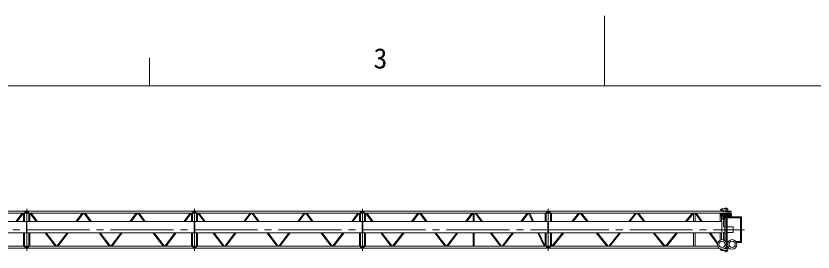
# Model space of a CAD drawing. Units: millimetres on the paper. Extents: x -210 to 210, y -146 to 148.
# Drawn here: x -84.2 to 29.7, y 114.7 to 148.5 of the extents above; entities that cross this region are included whole.
import ezdxf
from ezdxf.enums import TextEntityAlignment as Align

# ---------------------------------------------------------------- set-up
doc = ezdxf.new("R2010")
doc.units = ezdxf.units.MM
doc.linetypes.add('CHAIN2', pattern=[12, 9, -1, 1, -1])
doc.layers.add('1-1_MAIN0', color=3, linetype='Continuous', lineweight=18)
doc.layers.add('1-5_WAKU0', color=3, linetype='Continuous', lineweight=18)
doc.styles.add('ＭＳ ゴシック', font='')
doc.styles.get('ＭＳ ゴシック').set_extended_font_data('MS Gothic')

msp = doc.modelspace()

# ---------------------------------------------------------------- linework, layer by layer
at = {"layer": '1-1_MAIN0', "linetype": 'CHAIN2'}
for p, q in [((-82.698, 114.918), (-82.698, 120.918)), ((-58.704, 114.918), (-58.704, 120.918)), ((-34.711, 114.918), (-34.711, 120.918)), ((-8.148, 120.918), (-8.148, 114.918)), ((17.256, 114.718), (17.256, 121.118)), ((-106.691, 117.918), (-82.698, 117.918)), ((-82.698, 117.918), (-58.704, 117.918)), ((-58.704, 117.918), (-34.711, 117.918)), ((-34.711, 117.918), (-8.148, 117.918)), ((-8.512, 117.918), (19.879, 117.918))]:
    msp.add_line(p, q, dxfattribs=at)
at = {"layer": '1-1_MAIN0'}
for p, q in [((16.616, 120.882), (17.536, 120.882)), ((17.026, 120.97), (17.026, 120.882)), ((17.026, 120.922), (17.486, 120.922)), ((17.536, 120.602), (17.536, 120.882)), ((-106.519, 120.57), (-82.546, 120.57)), ((-106.519, 120.265), (-82.546, 120.265)), ((-83.33, 120.265), (-84.23, 119.098)), ((-83.158, 120.265), (-84.059, 119.098)), ((-83.129, 120.265), (-83.129, 119.098)), ((-82.993, 120.265), (-82.993, 119.098)), ((-82.95, 120.265), (-82.95, 120.57)), ((-82.87, 120.342), (-82.87, 120.494)), ((-82.85, 120.35), (-82.85, 120.486)), ((-82.85, 120.35), (-82.526, 120.35)), ((-82.526, 120.57), (-58.552, 120.57)), ((-82.526, 120.265), (-82.526, 120.35)), ((-82.526, 120.265), (-58.552, 120.265)), ((-82.446, 120.265), (-82.446, 120.57)), ((-82.403, 120.265), (-82.403, 119.098)), ((-82.266, 120.265), (-82.266, 119.098)), ((-82.237, 120.265), (-81.337, 119.098)), ((-82.065, 120.265), (-81.165, 119.098)), ((-74.76, 120.265), (-75.661, 119.098)), ((-74.589, 120.265), (-75.489, 119.098)), ((-74.525, 120.265), (-73.625, 119.098)), ((-74.353, 120.265), (-73.453, 119.098)), ((-67.048, 120.265), (-67.949, 119.098)), ((-66.877, 120.265), (-67.777, 119.098)), ((-66.813, 120.265), (-65.913, 119.098)), ((-66.641, 120.265), (-65.741, 119.098)), ((-59.337, 120.265), (-60.237, 119.098)), ((-59.165, 120.265), (-60.065, 119.098)), ((-59.135, 120.265), (-59.135, 119.098)), ((-58.999, 120.265), (-58.999, 119.098)), ((-58.956, 120.265), (-58.956, 120.57)), ((-58.876, 120.342), (-58.876, 120.494)), ((-58.856, 120.35), (-58.856, 120.486)), ((-58.856, 120.35), (-58.532, 120.35)), ((-58.532, 120.57), (-34.559, 120.57)), ((-58.532, 120.265), (-58.532, 120.35)), ((-58.532, 120.265), (-34.559, 120.265)), ((-58.452, 120.265), (-58.452, 120.57)), ((-58.409, 120.265), (-58.409, 119.098)), ((-58.273, 120.265), (-58.273, 119.098)), ((-58.243, 120.265), (-57.343, 119.098)), ((-58.072, 120.265), (-57.171, 119.098)), ((-50.767, 120.265), (-51.667, 119.098)), ((-50.595, 120.265), (-51.495, 119.098)), ((-50.531, 120.265), (-49.631, 119.098)), ((-50.36, 120.265), (-49.459, 119.098)), ((-43.055, 120.265), (-43.955, 119.098)), ((-42.883, 120.265), (-43.783, 119.098)), ((-42.819, 120.265), (-41.919, 119.098)), ((-42.648, 120.265), (-41.747, 119.098)), ((-35.343, 120.265), (-36.243, 119.098)), ((-35.171, 120.265), (-36.071, 119.098)), ((-35.142, 120.265), (-35.142, 119.098)), ((-35.006, 120.265), (-35.006, 119.098)), ((-34.962, 120.265), (-34.962, 120.57)), ((-34.883, 120.342), (-34.883, 120.494)), ((-34.862, 120.482), (-34.531, 120.482)), ((-34.862, 120.354), (-34.862, 120.482)), ((-34.862, 120.354), (-34.531, 120.354)), ((-34.531, 120.57), (-34.531, 120.482)), ((-34.531, 120.57), (-7.995, 120.57)), ((-34.531, 120.265), (-34.531, 120.354)), ((-34.531, 120.265), (-7.995, 120.265)), ((-34.459, 120.57), (-34.459, 120.265)), ((-34.415, 119.098), (-34.415, 120.265)), ((-34.279, 119.098), (-34.279, 120.265)), ((-34.25, 120.265), (-33.349, 119.098)), ((-34.078, 120.265), (-33.178, 119.098)), ((-26.773, 120.265), (-27.674, 119.098)), ((-27.502, 119.098), (-26.602, 120.265)), ((-26.538, 120.265), (-25.637, 119.098)), ((-26.366, 120.265), (-25.466, 119.098)), ((-19.962, 119.098), (-19.061, 120.265)), ((-19.79, 119.098), (-18.89, 120.265)), ((-18.86, 119.098), (-18.86, 120.265)), ((-18.724, 119.098), (-18.724, 120.265)), ((-18.606, 120.265), (-17.708, 119.098)), ((-18.434, 120.265), (-17.537, 119.098)), ((-12.049, 119.098), (-11.151, 120.265)), ((-11.877, 119.098), (-10.98, 120.265)), ((-10.951, 120.265), (-10.4, 119.098)), ((-10.25, 119.098), (-10.801, 120.265)), ((-8.578, 120.265), (-8.578, 119.098)), ((-8.442, 119.098), (-8.442, 120.265)), ((-8.399, 120.57), (-8.399, 120.265)), ((-8.328, 120.346), (-7.995, 120.346)), ((-8.3, 120.482), (-7.968, 120.482)), ((-8.3, 120.354), (-8.3, 120.482)), ((-8.3, 120.354), (-7.968, 120.354)), ((-7.995, 120.265), (-7.995, 120.346)), ((-7.968, 120.57), (-7.968, 120.482)), ((-7.968, 120.57), (16.936, 120.57)), ((-7.968, 120.265), (-7.968, 120.354)), ((-7.968, 120.265), (16.936, 120.265)), ((-7.896, 120.57), (-7.896, 120.265)), ((-7.808, 120.265), (-7.808, 119.098)), ((-7.672, 120.265), (-7.672, 119.098)), ((-3.825, 120.265), (-4.774, 119.098)), ((-3.65, 120.265), (-4.599, 119.098)), ((-2.628, 119.098), (-3.577, 120.265)), ((-2.453, 119.098), (-3.402, 120.265)), ((3.354, 119.098), (4.303, 120.265)), ((3.53, 119.098), (4.479, 120.265)), ((4.551, 120.265), (5.5, 119.098)), ((4.726, 120.265), (5.676, 119.098)), ((12.432, 120.265), (11.483, 119.098)), ((12.607, 120.265), (11.658, 119.098)), ((12.631, 119.098), (12.631, 120.265)), ((12.825, 119.098), (12.825, 120.265)), ((13.683, 119.098), (12.843, 120.265)), ((13.851, 119.098), (13.01, 120.265)), ((16.406, 119.098), (16.406, 120.265)), ((16.563, 120.238), (18.056, 120.238)), ((16.563, 120.238), (16.563, 120.19)), ((16.563, 120.022), (16.563, 119.974)), ((16.563, 119.974), (18.056, 119.974)), ((16.563, 119.894), (16.563, 119.846)), ((16.563, 119.894), (18.056, 119.894)), ((18.056, 119.846), (16.563, 119.846)), ((16.571, 120.238), (16.571, 120.27)), ((16.571, 120.27), (16.659, 120.27)), ((16.571, 120.19), (16.571, 120.15)), ((16.571, 120.15), (16.659, 120.15)), ((16.571, 120.022), (16.571, 120.062)), ((16.659, 120.062), (16.571, 120.062)), ((16.571, 119.894), (16.571, 119.974)), ((16.571, 119.846), (16.571, 119.806)), ((16.659, 119.806), (16.571, 119.806)), ((16.591, 120.15), (16.591, 120.062)), ((16.591, 119.806), (16.591, 119.778)), ((16.591, 119.778), (16.639, 119.778)), ((16.593, 120.27), (16.593, 120.238)), ((16.593, 120.15), (16.593, 120.19)), ((16.593, 120.062), (16.593, 120.022)), ((16.593, 119.806), (16.593, 119.846)), ((16.601, 119.098), (16.601, 119.778)), ((16.601, 119.638), (16.886, 119.638)), ((16.624, 120.602), (17.536, 120.602)), ((16.637, 120.27), (16.637, 120.238)), ((16.637, 120.15), (16.637, 120.19)), ((16.637, 120.062), (16.637, 120.022)), ((16.637, 119.806), (16.637, 119.846)), ((16.639, 120.062), (16.639, 120.15)), ((16.639, 119.778), (16.639, 119.806)), ((16.658, 119.894), (16.658, 119.974)), ((16.659, 120.238), (16.659, 120.27)), ((16.659, 120.19), (16.659, 120.15)), ((16.659, 120.022), (16.659, 120.062)), ((16.659, 119.846), (16.659, 119.806)), ((16.886, 119.726), (16.926, 119.766)), ((16.886, 118.318), (16.886, 119.726)), ((16.926, 120.038), (17.587, 120.038)), ((16.926, 120.038), (16.926, 120.022)), ((16.996, 119.766), (16.926, 119.766)), ((16.936, 120.238), (16.936, 120.598)), ((16.936, 120.598), (17.536, 120.598)), ((16.978, 119.746), (19.474, 119.746)), ((16.996, 120.19), (16.996, 120.038)), ((16.996, 120.062), (17.516, 120.062)), ((16.996, 119.746), (16.996, 119.846)), ((16.996, 119.822), (17.516, 119.822)), ((17.112, 120.51), (17.112, 120.558)), ((17.112, 120.558), (17.987, 120.558)), ((17.112, 120.51), (17.987, 120.51)), ((17.516, 120.19), (17.516, 120.038)), ((17.516, 119.746), (17.516, 119.846)), ((17.536, 120.598), (17.536, 120.558)), ((17.536, 120.238), (17.536, 120.51)), ((17.656, 120.31), (17.536, 120.31)), ((17.587, 120.038), (17.587, 120.022)), ((17.937, 119.894), (17.937, 119.974)), ((17.96, 120.238), (17.96, 120.27)), ((17.96, 120.27), (18.048, 120.27)), ((17.96, 120.19), (17.96, 120.15)), ((17.96, 120.15), (18.048, 120.15)), ((17.96, 120.022), (17.96, 120.062)), ((17.96, 119.846), (17.96, 119.806)), ((18.048, 119.806), (17.96, 119.806)), ((17.961, 119.894), (17.961, 119.974)), ((17.98, 120.15), (17.98, 120.062)), ((17.982, 120.27), (17.982, 120.238)), ((17.982, 120.15), (17.982, 120.19)), ((17.982, 120.062), (17.982, 120.022)), ((17.982, 119.806), (17.982, 119.846)), ((17.987, 120.51), (17.987, 120.558)), ((18.026, 120.27), (18.026, 120.238)), ((18.026, 120.15), (18.026, 120.19)), ((18.026, 120.062), (18.026, 120.022)), ((18.026, 119.806), (18.026, 119.846)), ((18.028, 120.062), (18.028, 120.15)), ((18.048, 120.238), (18.048, 120.27)), ((18.048, 120.19), (18.048, 120.15)), ((18.048, 119.894), (18.048, 119.974)), ((18.048, 119.846), (18.048, 119.806)), ((18.056, 119.846), (18.056, 119.894)), ((19.338, 119.61), (19.474, 119.746)), ((19.474, 116.09), (19.474, 119.746)), ((19.474, 119.638), (19.486, 119.638)), ((19.486, 116.198), (19.486, 119.638)), ((-106.651, 119.098), (-82.738, 119.098)), ((-82.738, 117.458), (-82.738, 119.098)), ((-82.658, 119.098), (-58.744, 119.098)), ((-82.658, 117.458), (-82.658, 119.098)), ((-58.744, 117.458), (-58.744, 119.098)), ((-58.664, 119.098), (-34.751, 119.098)), ((-58.664, 117.458), (-58.664, 119.098)), ((-34.751, 117.458), (-34.751, 119.098)), ((-34.67, 119.098), (-34.67, 117.458)), ((-34.67, 119.098), (-8.188, 119.098)), ((-8.188, 119.098), (-8.188, 117.458)), ((16.664, 119.098), (-8.107, 119.098)), ((-8.107, 117.458), (-8.107, 119.098)), ((16.601, 119.438), (16.886, 119.438)), ((16.664, 117.44), (16.664, 119.098)), ((17.046, 119.418), (16.886, 119.418)), ((16.978, 119.61), (19.338, 119.61)), ((17.086, 119.458), (17.046, 119.418)), ((17.086, 119.458), (17.086, 119.61)), ((17.096, 116.369), (17.096, 119.61)), ((17.416, 116.226), (17.416, 119.61)), ((19.338, 116.226), (19.338, 119.61)), ((-106.651, 117.458), (-82.738, 117.458)), ((-83.129, 117.458), (-83.129, 115.57)), ((-82.993, 117.458), (-82.993, 115.57)), ((-82.658, 117.458), (-58.744, 117.458)), ((-82.403, 117.458), (-82.403, 115.57)), ((-82.266, 117.458), (-82.266, 115.57)), ((-80.072, 117.458), (-78.616, 115.57)), ((-79.9, 117.458), (-78.445, 115.57)), ((-76.925, 117.458), (-78.381, 115.57)), ((-76.754, 117.458), (-78.209, 115.57)), ((-72.36, 117.458), (-70.904, 115.57)), ((-72.188, 117.458), (-70.733, 115.57)), ((-69.213, 117.458), (-70.669, 115.57)), ((-69.042, 117.458), (-70.497, 115.57)), ((-64.648, 117.458), (-63.193, 115.57)), ((-64.476, 117.458), (-63.021, 115.57)), ((-61.502, 117.458), (-62.957, 115.57)), ((-61.33, 117.458), (-62.785, 115.57)), ((-59.135, 117.458), (-59.135, 115.57)), ((-58.999, 117.458), (-58.999, 115.57)), ((-58.664, 117.458), (-34.751, 117.458)), ((-58.409, 117.458), (-58.409, 115.57)), ((-58.273, 117.458), (-58.273, 115.57)), ((-56.078, 117.458), (-54.623, 115.57)), ((-55.907, 117.458), (-54.451, 115.57)), ((-52.932, 117.458), (-54.387, 115.57)), ((-52.76, 117.458), (-54.216, 115.57)), ((-48.366, 117.458), (-46.911, 115.57)), ((-48.195, 117.458), (-46.739, 115.57)), ((-45.22, 117.458), (-46.675, 115.57)), ((-45.048, 117.458), (-46.504, 115.57)), ((-40.654, 117.458), (-39.199, 115.57)), ((-40.483, 117.458), (-39.027, 115.57)), ((-37.508, 117.458), (-38.964, 115.57)), ((-37.336, 117.458), (-38.792, 115.57)), ((-35.142, 117.458), (-35.142, 115.57)), ((-35.006, 117.458), (-35.006, 115.57)), ((-34.67, 117.458), (-8.188, 117.458)), ((-34.415, 115.57), (-34.415, 117.458)), ((-34.279, 115.57), (-34.279, 117.458)), ((-32.085, 117.458), (-30.629, 115.57)), ((-31.913, 117.458), (-30.457, 115.57)), ((-28.938, 117.458), (-30.394, 115.57)), ((-30.222, 115.57), (-28.767, 117.458)), ((-24.373, 117.458), (-22.917, 115.57)), ((-24.201, 117.458), (-22.745, 115.57)), ((-22.682, 115.57), (-21.226, 117.458)), ((-22.51, 115.57), (-21.055, 117.458)), ((-18.86, 115.57), (-18.86, 117.458)), ((-18.724, 115.57), (-18.724, 117.458)), ((-16.447, 117.458), (-14.996, 115.57)), ((-16.276, 117.458), (-14.825, 115.57)), ((-14.761, 115.57), (-13.31, 117.458)), ((-14.59, 115.57), (-13.139, 117.458)), ((-9.625, 117.458), (-8.734, 115.57)), ((-8.584, 115.57), (-9.475, 117.458)), ((-8.578, 117.458), (-8.578, 115.57)), ((-8.442, 115.57), (-8.442, 117.458)), ((16.664, 117.458), (-8.107, 117.458)), ((-7.808, 117.458), (-7.808, 115.57)), ((-7.672, 117.458), (-7.672, 115.57)), ((-6.107, 117.458), (-7.642, 115.57)), ((-5.932, 117.458), (-7.466, 115.57)), ((-1.295, 117.458), (0.239, 115.57)), ((-1.12, 117.458), (0.414, 115.57)), ((0.487, 115.57), (2.021, 117.458)), ((0.662, 115.57), (2.196, 117.458)), ((6.833, 117.458), (8.367, 115.57)), ((7.009, 117.458), (8.543, 115.57)), ((10.15, 117.458), (8.616, 115.57)), ((8.791, 115.57), (10.325, 117.458)), ((12.631, 115.57), (12.631, 117.458)), ((12.825, 115.57), (12.825, 117.458)), ((14.863, 117.458), (16.019, 115.852)), ((15.031, 117.458), (16.054, 116.036)), ((16.406, 116.432), (16.406, 117.458)), ((16.601, 116.491), (16.601, 117.458)), ((17.096, 118.318), (16.886, 118.318)), ((17.096, 117.518), (16.886, 117.518)), ((16.886, 116.471), (16.886, 117.518)), ((18.286, 118.318), (17.416, 118.318)), ((18.286, 117.518), (17.416, 117.518)), ((18.286, 118.318), (18.286, 117.518)), ((17.242, 116.226), (17.594, 116.226)), ((18.682, 116.226), (19.338, 116.226)), ((19.338, 116.226), (19.474, 116.09)), ((-106.519, 115.57), (-82.546, 115.57)), ((-106.519, 115.265), (-82.546, 115.265)), ((-82.95, 115.57), (-82.95, 115.265)), ((-82.87, 115.494), (-82.87, 115.342)), ((-82.85, 115.486), (-82.85, 115.35)), ((-82.85, 115.486), (-82.526, 115.486)), ((-82.85, 115.35), (-82.526, 115.35)), ((-82.526, 115.57), (-58.552, 115.57)), ((-82.526, 115.57), (-82.526, 115.486)), ((-82.526, 115.35), (-82.526, 115.265)), ((-82.526, 115.265), (-58.552, 115.265)), ((-82.446, 115.57), (-82.446, 115.265)), ((-58.956, 115.57), (-58.956, 115.265)), ((-58.876, 115.494), (-58.876, 115.342)), ((-58.856, 115.486), (-58.856, 115.35)), ((-58.856, 115.486), (-58.532, 115.486)), ((-58.856, 115.35), (-58.532, 115.35)), ((-58.532, 115.57), (-34.559, 115.57)), ((-58.532, 115.57), (-58.532, 115.486)), ((-58.532, 115.35), (-58.532, 115.265)), ((-58.532, 115.265), (-34.559, 115.265)), ((-58.452, 115.57), (-58.452, 115.265)), ((-34.962, 115.57), (-34.962, 115.265)), ((-34.883, 115.494), (-34.883, 115.342)), ((-34.862, 115.482), (-34.531, 115.482)), ((-34.862, 115.354), (-34.862, 115.482)), ((-34.862, 115.354), (-34.531, 115.354)), ((-34.531, 115.57), (-34.531, 115.482)), ((-34.531, 115.57), (-7.995, 115.57)), ((-34.531, 115.265), (-34.531, 115.354)), ((-34.531, 115.265), (-7.995, 115.265)), ((-34.459, 115.57), (-34.459, 115.265)), ((-8.399, 115.265), (-8.399, 115.57)), ((-8.328, 115.49), (-7.995, 115.49)), ((-8.3, 115.482), (-7.968, 115.482)), ((-8.3, 115.354), (-8.3, 115.482)), ((-8.3, 115.354), (-7.968, 115.354)), ((-7.995, 115.57), (-7.995, 115.49)), ((-7.968, 115.57), (-7.968, 115.482)), ((-7.968, 115.57), (16.064, 115.57)), ((-7.968, 115.265), (-7.968, 115.354)), ((-7.968, 115.265), (16.302, 115.265)), ((-7.896, 115.57), (-7.896, 115.265)), ((17.046, 115.234), (17.536, 115.234)), ((17.053, 115.238), (17.536, 115.238)), ((17.112, 115.279), (17.112, 115.278)), ((17.724, 115.278), (17.112, 115.278)), ((17.668, 115.326), (17.167, 115.326)), ((17.549, 116.158), (17.287, 116.158)), ((17.528, 115.518), (17.308, 115.518)), ((17.536, 115.5), (17.536, 115.326)), ((17.536, 115.278), (17.536, 115.238)), ((17.536, 115.234), (17.536, 114.954)), ((18.761, 116.09), (19.474, 116.09)), ((19.474, 116.198), (19.486, 116.198)), ((16.616, 114.954), (17.536, 114.954)), ((17.026, 114.866), (17.026, 114.954)), ((17.026, 114.914), (17.486, 114.914)), ((17.026, 114.866), (17.486, 114.866)), ((17.486, 114.866), (17.486, 114.954))]:
    msp.add_line(p, q, dxfattribs=at)
for points in [[(17.026, 120.97), (17.486, 120.97), (17.486, 120.882)], [(-82.87, 120.494), (-82.546, 120.494), (-82.546, 120.57)], [(-82.87, 120.342), (-82.546, 120.342), (-82.546, 120.265)], [(-82.85, 120.486), (-82.526, 120.486), (-82.526, 120.57)], [(-58.876, 120.494), (-58.552, 120.494), (-58.552, 120.57)], [(-58.876, 120.342), (-58.552, 120.342), (-58.552, 120.265)], [(-58.856, 120.486), (-58.532, 120.486), (-58.532, 120.57)], [(-34.883, 120.494), (-34.559, 120.494), (-34.559, 120.57)], [(-34.883, 120.342), (-34.559, 120.342), (-34.559, 120.265)], [(-8.328, 120.346), (-8.328, 120.49), (-7.995, 120.49), (-7.995, 120.57)], [(16.563, 120.19), (18.056, 120.19), (18.056, 120.238)], [(18.056, 119.974), (18.056, 120.022), (16.563, 120.022)], [(17.896, 120.51), (17.896, 120.43), (17.656, 120.31)], [(18.048, 120.022), (18.048, 120.062), (17.96, 120.062)], [(17.98, 119.806), (17.98, 119.778), (18.028, 119.778), (18.028, 119.806)], [(-82.87, 115.494), (-82.546, 115.494), (-82.546, 115.57)], [(-82.87, 115.342), (-82.546, 115.342), (-82.546, 115.265)], [(-58.876, 115.494), (-58.552, 115.494), (-58.552, 115.57)], [(-58.876, 115.342), (-58.552, 115.342), (-58.552, 115.265)], [(-34.883, 115.494), (-34.559, 115.494), (-34.559, 115.57)], [(-34.883, 115.342), (-34.559, 115.342), (-34.559, 115.265)], [(-8.328, 115.49), (-8.328, 115.346), (-7.995, 115.346), (-7.995, 115.265)]]:
    msp.add_lwpolyline(points, dxfattribs=at)
for centre, radius in [((16.656, 120.742), 0.068), ((17.006, 119.518), 0.038), ((16.698, 115.818), 0.68), ((16.698, 115.818), 0.444), ((18.138, 115.818), 0.68), ((18.138, 115.818), 0.444)]:
    msp.add_circle(centre, radius, dxfattribs=at)
for centre, radius, start, end in [((16.616, 120.742), 0.14, 90, 270), ((16.978, 119.678), 0.068, 90, 270), ((16.616, 115.094), 0.14, 148.02, 270), ((16.656, 115.094), 0.068, 133.036, 40.407)]:
    msp.add_arc(centre, radius, start, end, dxfattribs=at)
at = {"layer": '1-5_WAKU0'}
for p, q in [((-0.121, 138.5), (-0.121, 148.5)), ((-65.121, 138.5), (-65.121, 142.5))]:
    msp.add_line(p, q, dxfattribs=at)
at = {"layer": '1-5_WAKU0', "color": 2}
msp.add_line((-190.121, 138.5), (199.879, 138.5), dxfattribs=at)

# ---------------------------------------------------------------- texts
at = {"layer": '1-5_WAKU0', "style": 'ＭＳ ゴシック'}
msp.add_text('3', height=2.909, dxfattribs=at).set_placement((-33.121, 140.103), align=Align.BOTTOM_LEFT)

doc.saveas('drawing.dxf')
